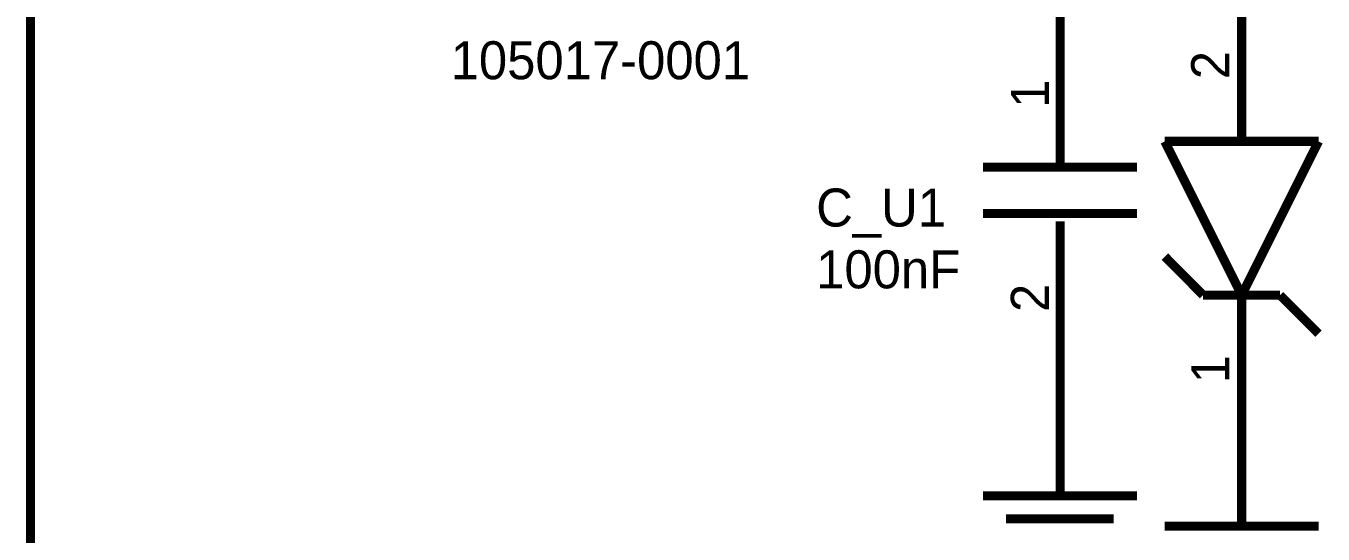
# Model space of a CAD drawing. Header units: inches. Extents: x 0 to 16.9, y 0 to 11.7.
# Drawn here: x 8.262 to 9.948, y 8.157 to 8.817 of the extents above; entities that cross this region are included whole.
import ezdxf

# ---------------------------------------------------------------- set-up
doc = ezdxf.new("R2010")
doc.units = ezdxf.units.IN
doc.header["$MEASUREMENT"] = 0
doc.layers.add('Sheet', color=255, linetype='Continuous')

msp = doc.modelspace()

# ---------------------------------------------------------------- linework, layer by layer
at = {"layer": 'Sheet'}
for points in [[(8.2677, 6.8894, 0.0118, 0.0118, 0), (8.2677, 10.866, 0.0118, 0.0118, 0)], [(9.6063, 8.9422, 0.0118, 0.0118, 0), (9.6063, 8.7037, 0.0118, 0.0118, 0)], [(9.8424, 8.6674, 0.0118, 0.0118, 0), (9.8424, 8.8677, 0.0118, 0.0118, 0)], [(9.6063, 8.6339, 0.0118, 0.0118, 0), (9.6063, 8.7037, 0.0118, 0.0118, 0)], [(9.8424, 8.6674, 0.0118, 0.0118, 0), (9.8424, 8.6975, 0.0118, 0.0118, 0)], [(9.6063, 8.6339, 0.0118, 0.0118, 0), (9.6063, 8.6636, 0.0118, 0.0118, 0)], [(9.9423, 8.6674, 0.0118, 0.0118, 0), (9.7425, 8.6674, 0.0118, 0.0118, 0)], [(9.7425, 8.6674, 0.0118, 0.0118, 0), (9.8424, 8.4676, 0.0118, 0.0118, 0)], [(9.9423, 8.6674, 0.0118, 0.0118, 0), (9.8424, 8.4676, 0.0118, 0.0118, 0)], [(9.7062, 8.6339, 0.0118, 0.0118, 0), (9.506, 8.6339, 0.0118, 0.0118, 0)], [(9.7062, 8.5737, 0.0118, 0.0118, 0), (9.506, 8.5737, 0.0118, 0.0118, 0)], [(9.6063, 8.5636, 0.0118, 0.0118, 0), (9.6063, 8.5038, 0.0118, 0.0118, 0)], [(9.6063, 8.5636, 0.0118, 0.0118, 0), (9.6063, 8.5536, 0.0118, 0.0118, 0)], [(9.7923, 8.4676, 0.0118, 0.0118, 0), (9.7425, 8.5177, 0.0118, 0.0118, 0)], [(9.6063, 8.5038, 0.0118, 0.0118, 0), (9.6063, 8.307, 0.0118, 0.0118, 0)], [(9.8922, 8.4676, 0.0118, 0.0118, 0), (9.7923, 8.4676, 0.0118, 0.0118, 0)], [(9.8424, 8.4676, 0.0118, 0.0118, 0), (9.8424, 8.2677, 0.0118, 0.0118, 0)], [(9.8424, 8.4676, 0.0118, 0.0118, 0), (9.8424, 8.4375, 0.0118, 0.0118, 0)], [(9.8922, 8.4676, 0.0118, 0.0118, 0), (9.9423, 8.4174, 0.0118, 0.0118, 0)], [(9.6063, 8.307, 0.0118, 0.0118, 0), (9.6063, 8.2067, 0.0118, 0.0118, 0)], [(9.8424, 8.2677, 0.0118, 0.0118, 0), (9.8424, 8.1674, 0.0118, 0.0118, 0)], [(9.506, 8.2067, 0.0118, 0.0118, 0), (9.7062, 8.2067, 0.0118, 0.0118, 0)], [(9.5361, 8.177, 0.0118, 0.0118, 0), (9.6761, 8.177, 0.0118, 0.0118, 0)], [(9.7425, 8.1674, 0.0118, 0.0118, 0), (9.9423, 8.1674, 0.0118, 0.0118, 0)]]:
    msp.add_lwpolyline(points, format="xyseb", dxfattribs=at)

# ---------------------------------------------------------------- texts
for s, height, p in [('105017-0001', 0.049389, (8.814, 8.7481)), ('C_U1', 0.04939, (9.2892, 8.5567)), ('100nF', 0.04939, (9.2892, 8.4764))]:
    msp.add_text(s, height=height, dxfattribs=at).set_placement(p)
for s, p in [('2', (9.8262, 8.7481)), ('1', (9.5917, 8.711)), ('2', (9.5917, 8.4456)), ('1', (9.8262, 8.353))]:
    msp.add_text(s, height=0.0494, rotation=90, dxfattribs=at).set_placement(p)

doc.saveas('drawing.dxf')
